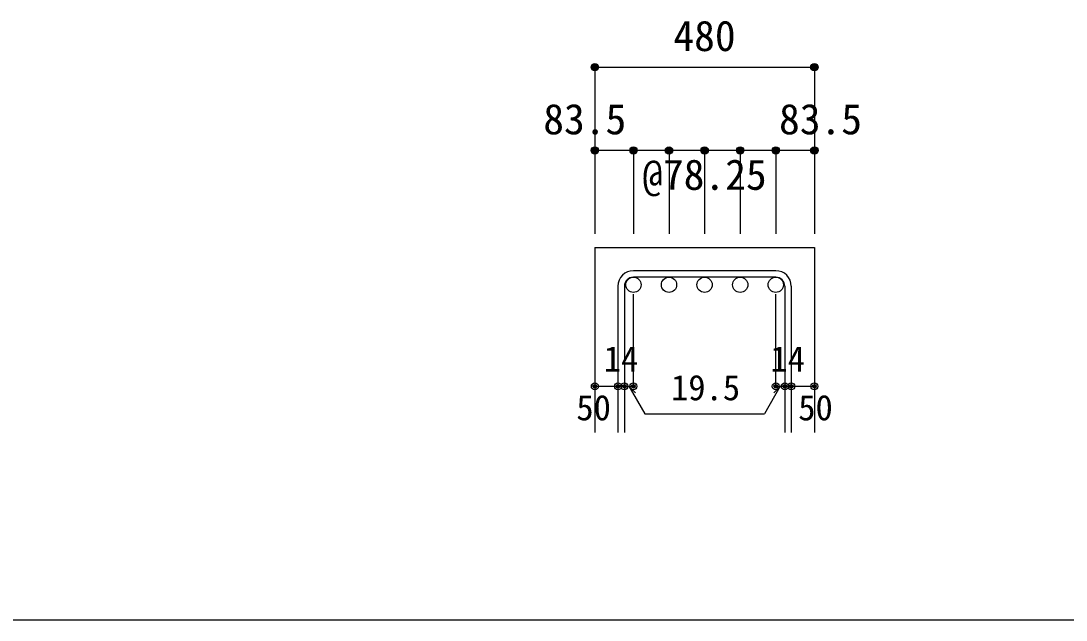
# Model space of a CAD drawing. Units: millimetres at full size, sheet at 1:30; details may follow other scales. Extents: x -5973 to 5954, y -4195 to 4201.
# Drawn here: x -927 to 1334, y 3 to 1298 of the extents above; entities that cross this region are included whole.
import ezdxf
from ezdxf.enums import TextEntityAlignment as Align

# ---------------------------------------------------------------- set-up
doc = ezdxf.new("R2010")
doc.units = ezdxf.units.MM
doc.header["$LTSCALE"] = 30
doc.header["$PDMODE"] = 32
doc.header["$PDSIZE"] = 15
for name, color, linetype in [('0-1_躯体線', 2, 'Continuous'), ('0-5_基礎梁筋', 7, 'Continuous'), ('0-6_スタラップ筋', 7, 'Continuous'), ('0-D_寸法', 4, 'Continuous'), ('F-0_枠', 6, 'Continuous')]:
    doc.layers.add(name, color=color, linetype=linetype)
doc.styles.add('ＭＳ ゴシック', font='')
doc.styles.get('ＭＳ ゴシック').set_extended_font_data('MS Gothic')

msp = doc.modelspace()

# ---------------------------------------------------------------- linework, layer by layer
at = {"layer": '0-1_躯体線'}
for p, q in [((314.94, 808.3), (314.94, 408.3)), ((314.94, 808.3), (789.94, 808.3)), ((789.94, 808.3), (789.94, 408.3))]:
    msp.add_line(p, q, dxfattribs=at)
at = {"layer": '0-5_基礎梁筋', "color": 3}
for centre in [(398.44, 727.8), (475.44, 727.8), (552.44, 727.8), (629.44, 727.8), (706.44, 727.8)]:
    msp.add_circle(centre, 16.5, dxfattribs=at)
at = {"layer": '0-6_スタラップ筋'}
for p, q in [((706.44, 758.3), (398.44, 758.3)), ((364.94, 724.8), (364.94, 408.3)), ((378.94, 724.8), (378.94, 408.3)), ((706.44, 744.3), (398.44, 744.3)), ((725.94, 724.8), (725.94, 408.3)), ((739.94, 724.8), (739.94, 408.3))]:
    msp.add_line(p, q, dxfattribs=at)
for centre, radius, start, end in [((398.44, 724.8), 33.5, 90, 180), ((706.44, 724.8), 33.5, 0, 90), ((398.44, 724.8), 19.5, 90, 180), ((706.44, 724.8), 19.5, 0, 90)]:
    msp.add_arc(centre, radius, start, end, dxfattribs=at)
at = {"layer": '0-D_寸法'}
for p, q in [((314.94, 1198.3), (314.94, 1018.3)), ((314.94, 1198.3), (789.94, 1198.3)), ((314.94, 1198.3), (789.94, 1198.3)), ((789.94, 1198.3), (789.94, 1018.3)), ((398.44, 1018.3), (314.94, 1018.3)), ((314.94, 1018.3), (314.94, 838.3)), ((552.44, 1018.3), (398.44, 1018.3)), ((398.44, 1018.3), (398.44, 838.3)), ((475.44, 1018.3), (475.44, 838.3)), ((706.44, 1018.3), (552.44, 1018.3)), ((552.44, 1018.3), (552.44, 838.3)), ((629.44, 1018.3), (629.44, 838.3)), ((789.94, 1018.3), (706.44, 1018.3)), ((706.44, 1018.3), (706.44, 838.3)), ((789.94, 1018.3), (789.94, 838.3)), ((398.44, 508.3), (398.44, 707.63)), ((706.44, 508.3), (706.44, 707.63)), ((314.94, 508.3), (364.94, 508.3)), ((364.94, 508.3), (398.44, 508.3)), ((388.69, 508.3), (402.83, 494.16)), ((388.69, 508.3), (422.91, 449.02)), ((716.19, 508.3), (681.96, 449.02)), ((716.19, 508.3), (702.04, 494.16)), ((706.44, 508.3), (789.94, 508.3)), ((725.94, 508.3), (739.94, 508.3)), ((422.91, 449.02), (681.96, 449.02))]:
    msp.add_line(p, q, dxfattribs=at)
msp.add_lwpolyline([(789.94, 1198.3), (789.94, 1018.3), (789.94, 838.3)], dxfattribs=at)
for centre, radius in [((314.94, 1198.3), 8), ((314.94, 1198.3), 7.2), ((314.94, 1198.3), 6.4), ((314.94, 1198.3), 5.6), ((314.94, 1198.3), 4.8), ((314.94, 1198.3), 4), ((314.94, 1198.3), 3.2), ((314.94, 1198.3), 2.4), ((314.94, 1198.3), 1.6), ((314.94, 1198.3), 0.8), ((789.94, 1198.3), 8), ((789.94, 1198.3), 7.2), ((789.94, 1198.3), 6.4), ((789.94, 1198.3), 5.6), ((789.94, 1198.3), 4.8), ((789.94, 1198.3), 4), ((789.94, 1198.3), 3.2), ((789.94, 1198.3), 2.4), ((789.94, 1198.3), 1.6), ((789.94, 1198.3), 0.8), ((314.94, 1018.3), 8), ((314.94, 1018.3), 7.2), ((314.94, 1018.3), 6.4), ((314.94, 1018.3), 5.6), ((314.94, 1018.3), 4.8), ((314.94, 1018.3), 4), ((314.94, 1018.3), 3.2), ((314.94, 1018.3), 2.4), ((314.94, 1018.3), 1.6), ((314.94, 1018.3), 0.8), ((398.44, 1018.3), 8), ((398.44, 1018.3), 7.2), ((398.44, 1018.3), 6.4), ((398.44, 1018.3), 5.6), ((398.44, 1018.3), 4.8), ((398.44, 1018.3), 4), ((398.44, 1018.3), 3.2), ((398.44, 1018.3), 2.4), ((398.44, 1018.3), 1.6), ((398.44, 1018.3), 0.8), ((475.44, 1018.3), 8), ((475.44, 1018.3), 7.2), ((475.44, 1018.3), 6.4), ((475.44, 1018.3), 5.6), ((475.44, 1018.3), 4.8), ((475.44, 1018.3), 4), ((475.44, 1018.3), 3.2), ((475.44, 1018.3), 2.4), ((475.44, 1018.3), 1.6), ((475.44, 1018.3), 0.8), ((552.44, 1018.3), 8), ((552.44, 1018.3), 7.2), ((552.44, 1018.3), 6.4), ((552.44, 1018.3), 5.6), ((552.44, 1018.3), 4.8), ((552.44, 1018.3), 4), ((552.44, 1018.3), 3.2), ((552.44, 1018.3), 2.4), ((552.44, 1018.3), 1.6), ((552.44, 1018.3), 0.8), ((629.44, 1018.3), 8), ((629.44, 1018.3), 7.2), ((629.44, 1018.3), 6.4), ((629.44, 1018.3), 5.6), ((629.44, 1018.3), 4.8), ((629.44, 1018.3), 4), ((629.44, 1018.3), 3.2), ((629.44, 1018.3), 2.4), ((629.44, 1018.3), 1.6), ((629.44, 1018.3), 0.8), ((706.44, 1018.3), 8), ((706.44, 1018.3), 7.2), ((706.44, 1018.3), 6.4), ((706.44, 1018.3), 5.6), ((706.44, 1018.3), 4.8), ((706.44, 1018.3), 4), ((706.44, 1018.3), 3.2), ((706.44, 1018.3), 2.4), ((706.44, 1018.3), 1.6), ((706.44, 1018.3), 0.8), ((789.94, 1018.3), 8), ((789.94, 1018.3), 7.2), ((789.94, 1018.3), 6.4), ((789.94, 1018.3), 5.6), ((789.94, 1018.3), 4.8), ((789.94, 1018.3), 4), ((789.94, 1018.3), 3.2), ((789.94, 1018.3), 2.4), ((789.94, 1018.3), 1.6), ((789.94, 1018.3), 0.8), ((314.94, 508.3), 4), ((314.94, 508.3), 3.6), ((314.94, 508.3), 3.2), ((314.94, 508.3), 2.8), ((314.94, 508.3), 2.4), ((314.94, 508.3), 2), ((314.94, 508.3), 1.6), ((314.94, 508.3), 1.2), ((314.94, 508.3), 0.8), ((314.94, 508.3), 0.4), ((364.94, 508.3), 4), ((364.94, 508.3), 3.6), ((364.94, 508.3), 3.2), ((364.94, 508.3), 2.8), ((364.94, 508.3), 2.4), ((364.94, 508.3), 2), ((364.94, 508.3), 1.6), ((364.94, 508.3), 1.2), ((364.94, 508.3), 0.8), ((364.94, 508.3), 0.4), ((378.94, 508.3), 4), ((378.94, 508.3), 3.6), ((378.94, 508.3), 3.2), ((378.94, 508.3), 2.8), ((378.94, 508.3), 2.4), ((378.94, 508.3), 2), ((378.94, 508.3), 1.6), ((378.94, 508.3), 1.2), ((378.94, 508.3), 0.8), ((378.94, 508.3), 0.4), ((398.44, 508.3), 4), ((398.44, 508.3), 3.6), ((398.44, 508.3), 3.2), ((398.44, 508.3), 2.8), ((398.44, 508.3), 2.4), ((398.44, 508.3), 2), ((398.44, 508.3), 1.6), ((398.44, 508.3), 1.2), ((398.44, 508.3), 0.8), ((398.44, 508.3), 0.4), ((706.44, 508.3), 4), ((706.44, 508.3), 3.6), ((706.44, 508.3), 3.2), ((706.44, 508.3), 2.8), ((706.44, 508.3), 2.4), ((706.44, 508.3), 2), ((706.44, 508.3), 1.6), ((706.44, 508.3), 1.2), ((706.44, 508.3), 0.8), ((706.44, 508.3), 0.4), ((725.94, 508.3), 4), ((725.94, 508.3), 3.6), ((725.94, 508.3), 3.2), ((725.94, 508.3), 2.8), ((725.94, 508.3), 2.4), ((725.94, 508.3), 2), ((725.94, 508.3), 1.6), ((725.94, 508.3), 1.2), ((725.94, 508.3), 0.8), ((725.94, 508.3), 0.4), ((739.94, 508.3), 4), ((739.94, 508.3), 3.6), ((739.94, 508.3), 3.2), ((739.94, 508.3), 2.8), ((739.94, 508.3), 2.4), ((739.94, 508.3), 2), ((739.94, 508.3), 1.6), ((739.94, 508.3), 1.2), ((739.94, 508.3), 0.8), ((739.94, 508.3), 0.4), ((789.94, 508.3), 4), ((789.94, 508.3), 3.6), ((789.94, 508.3), 3.2), ((789.94, 508.3), 2.8), ((789.94, 508.3), 2.4), ((789.94, 508.3), 2), ((789.94, 508.3), 1.6), ((789.94, 508.3), 1.2), ((789.94, 508.3), 0.8), ((789.94, 508.3), 0.4)]:
    msp.add_circle(centre, radius, dxfattribs=at)
at = {"layer": '0-D_寸法', "color": 7}
for p in [(314.94, 1198.3), (789.94, 1198.3), (314.94, 1018.3), (398.44, 1018.3), (475.44, 1018.3), (552.44, 1018.3), (629.44, 1018.3), (706.44, 1018.3), (789.94, 1018.3), (314.94, 508.3), (364.94, 508.3), (378.94, 508.3), (398.44, 508.3), (706.44, 508.3), (725.94, 508.3), (739.94, 508.3), (789.94, 508.3)]:
    msp.add_point(p, dxfattribs=at)
at = {"layer": 'F-0_枠', "color": 2}
msp.add_line((3723.6, 2.95), (-5972.88, 2.95), dxfattribs=at)

# ---------------------------------------------------------------- texts
at = {"layer": '0-D_寸法', "style": 'ＭＳ ゴシック'}
for s, height, p in [('480', 65.98, (484.94, 1213.3)), ('83.5', 65.98, (203.44, 1033.3)), ('83.5', 65.98, (713.44, 1033.3)), ('@78.25', 65.98, (417.44, 913.3)), ('14', 54.99, (334.4, 523.75)), ('14', 54.99, (694.98, 523.75)), ('19.5', 54.99, (479.67, 461.67)), ('50', 54.99, (274.94, 418.3)), ('50', 54.99, (754.94, 418.3))]:
    msp.add_text(s, height=height, dxfattribs=at).set_placement(p, align=Align.BOTTOM_LEFT)

doc.saveas('drawing.dxf')
